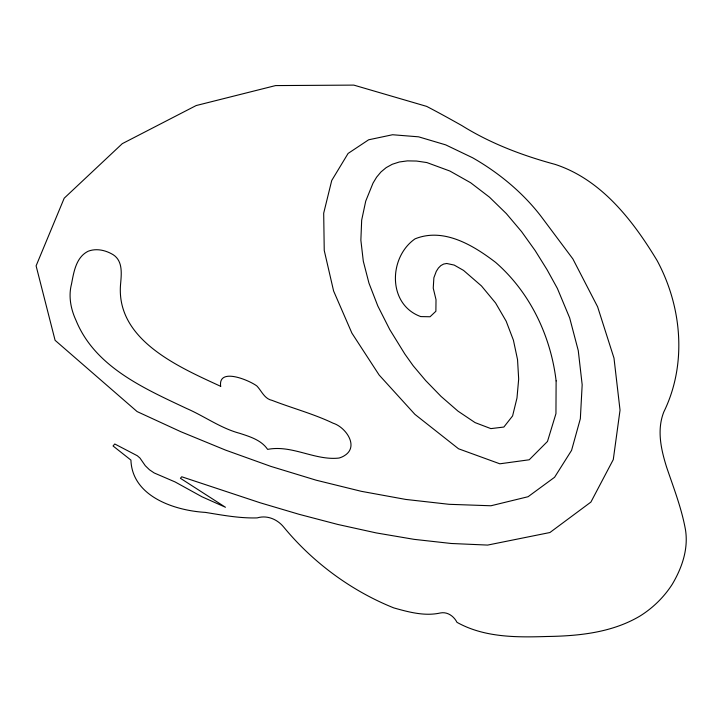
<?xml version="1.0" encoding="UTF-8"?>
<svg xmlns="http://www.w3.org/2000/svg" width="722" height="722" viewBox="0 0 722 722"><rect width="100%" height="100%" fill="white"/><g stroke="black" fill="none" stroke-linecap="round" stroke-linejoin="round"><path stroke-width="1.08" d="M220.724 386.342C178.704 366.929 114.771 339.584 120.691 282.916C121.513 273.205 122.722 261.012 113.354 254.839C105.972 250.29 96.495 247.989 88.156 251.247C76.045 257.203 73.788 272.068 71.523 284.008C68.292 296.2 70.783 309.097 76.009 320.369C94.925 366.866 143.886 388.301 186.384 408.381C204.47 416.197 220.634 428.254 239.848 433.362C249.983 436.675 261.328 440.086 267.627 449.391C292.103 444.59 314.945 460.771 338.997 458.046A26.371 20.369 27.8 0 0 344.457 455.654C359.421 446.503 345.703 427.117 333.122 423.209C313.51 413.823 292.338 408.237 272.131 400.385C264.378 398.824 261.698 391.053 256.924 386.035C249.559 380.395 217.927 366.902 220.661 386.333M556.12 380.891L555.949 413.634L547.493 441.44L529.226 459.779L499.841 463.804L458.533 448.777L414.906 414.356L379.131 375.007L351.912 333.149L333.6 290.984L324.241 250.453L323.691 213.18L331.732 180.482L348.094 153.443L368.635 139.797L392.551 134.743L418.607 136.828L445.673 144.86L472.639 157.784A171.313 114.951 27.3 0 1 541.31 216.69L572.88 258.927L597.608 306.787L613.989 358.103L620.036 410.168L613.285 459.58L590.903 502.079L549.911 532.529L487.639 545.083L451.25 543.486L414.049 539.343L376.198 532.908L337.842 524.461L299.116 514.317L260.137 502.774L181.709 476.764L180.437 478.298L225.463 507.259L202.061 496.817L175.058 481.926L154.183 472.955L149.472 469.778L145.293 465.726L139.951 458.028L137.306 455.744L114.78 443.994L113.038 445.97L130.926 460.094C132.144 496.592 174.715 510.589 205.328 512.385C222.475 515.156 239.713 518.414 257.158 517.9C267.167 514.885 277.419 519.317 283.782 527.159C312.861 562.474 351.343 590.885 393.788 607.897C408.742 612.112 424.753 616.453 440.294 612.987C447.396 611.507 453.876 616.191 456.981 622.328C484.2 637.571 516.456 637.472 546.771 636.497C578.71 636.037 611.868 632.707 639.909 616.092C652.896 608.005 663.96 597.184 672.236 584.315C681.938 567.934 688.463 549.307 685.53 530.083C681.685 508.405 673.626 487.892 666.596 467.125C661.018 449.328 656.695 429.96 663.816 411.937C687.182 364.204 681.956 306.688 657.137 260.615C632.95 220.526 601.381 179.498 555.128 164.39C522.475 155.546 490.662 143.543 461.863 125.583C450.212 119.031 438.525 112.542 426.657 106.387L353.807 85.106L275.569 85.584L196.149 105.556L122.289 143.651L64.204 198.189L36.1 265.849L55.089 340.315L137.108 411.576L180.879 431.738L225.571 450.113L270.804 466.376L316.173 480.202L361.28 491.312L405.719 499.425L449.075 504.308L490.951 505.77L528.08 496.718L554.577 477.278L571.571 450.366L580.344 418.724L582.176 384.763L578.259 350.576L569.685 317.942L557.375 288.421L547.059 269.703L535.119 250.525L521.555 231.6L506.339 213.595L489.408 197.115L470.645 182.747L449.878 171.033L426.864 162.567L416.54 161.042L407.388 160.88L399.329 161.99L392.281 164.264L386.198 167.612L380.999 171.935L376.631 177.143L373.021 183.126L365.729 201.104L361.677 220.129L360.865 240.182L363.301 261.202L368.96 283.15L377.814 305.984L389.79 329.629L404.843 354.033L413.21 365.801L425.691 380.593L441.052 396.405L457.983 411.134L475.076 422.605L490.879 428.615L503.866 427.045L512.593 415.935L516.979 398.021L518.676 379.077L517.539 359.637L513.414 340.188L506.158 321.173L495.572 302.969L481.457 285.93L463.533 270.398L454.21 265.082L446.738 263.485L443.606 264.072L440.844 265.588L438.407 268.024L436.268 271.391L433.886 277.735L433.236 288.132L436.016 299.693L435.88 311.254L430.05 316.759L420.773 316.588C387.497 304.63 388.445 257.357 415.024 238.865C443.633 227.24 473.424 245.381 495.662 262.42C530.029 292.365 550.751 335.892 556.12 380.891"/></g></svg>
